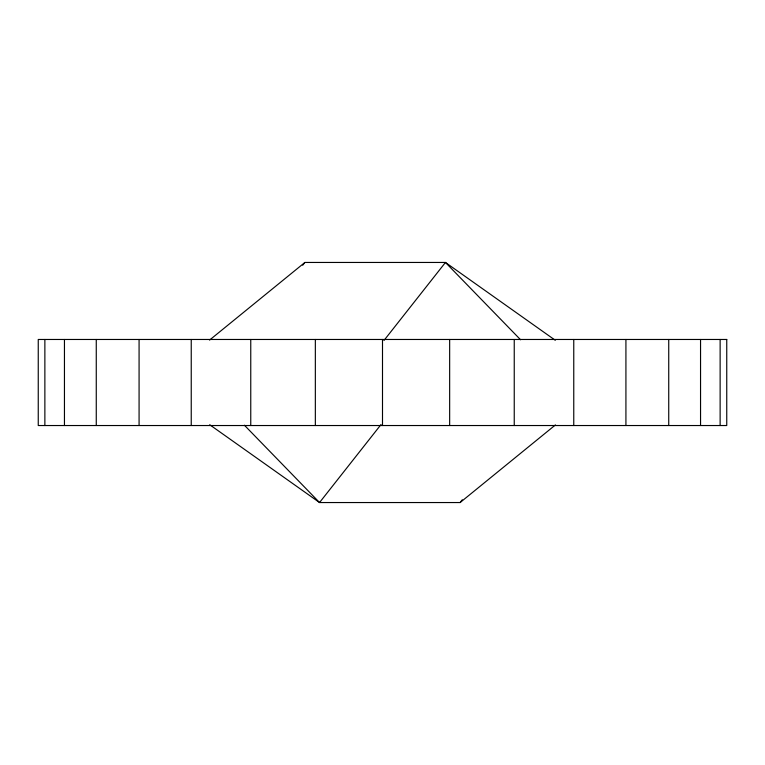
<?xml version="1.0" encoding="UTF-8"?>
<svg xmlns="http://www.w3.org/2000/svg" width="765" height="765" viewBox="0 0 765 765"><rect width="100%" height="100%" fill="white"/><g stroke="black" fill="none" stroke-linecap="round" stroke-linejoin="round"><path stroke-width="1.15" d="M302.691 265.235L304.881 262.452L445.45 262.452L555.294 340.272M383.963 340.482L445.45 262.452L520.592 339.784M381.037 424.518L319.55 502.548L209.706 424.728M244.408 425.216L319.55 502.548L460.119 502.548L462.309 499.765M209.562 340.081L304.881 262.452M460.119 502.548L555.438 424.919M720.133 339.469L720.133 425.531M700.549 339.469L700.549 425.531M668.734 339.469L668.734 425.531M625.923 339.469L625.923 425.531M573.76 339.469L573.76 425.531M514.243 339.469L514.243 425.531M449.657 339.469L449.657 425.531M382.5 339.469L382.5 425.531M315.343 339.469L315.343 425.531M250.757 339.469L250.757 425.531M191.24 339.469L191.24 425.531M139.077 339.469L139.077 425.531M96.266 339.469L96.266 425.531M64.451 339.469L64.451 425.531M44.867 339.469L44.867 425.531M726.75 339.469L38.25 339.469L38.25 425.531L726.75 425.531L726.75 339.469"/></g></svg>
